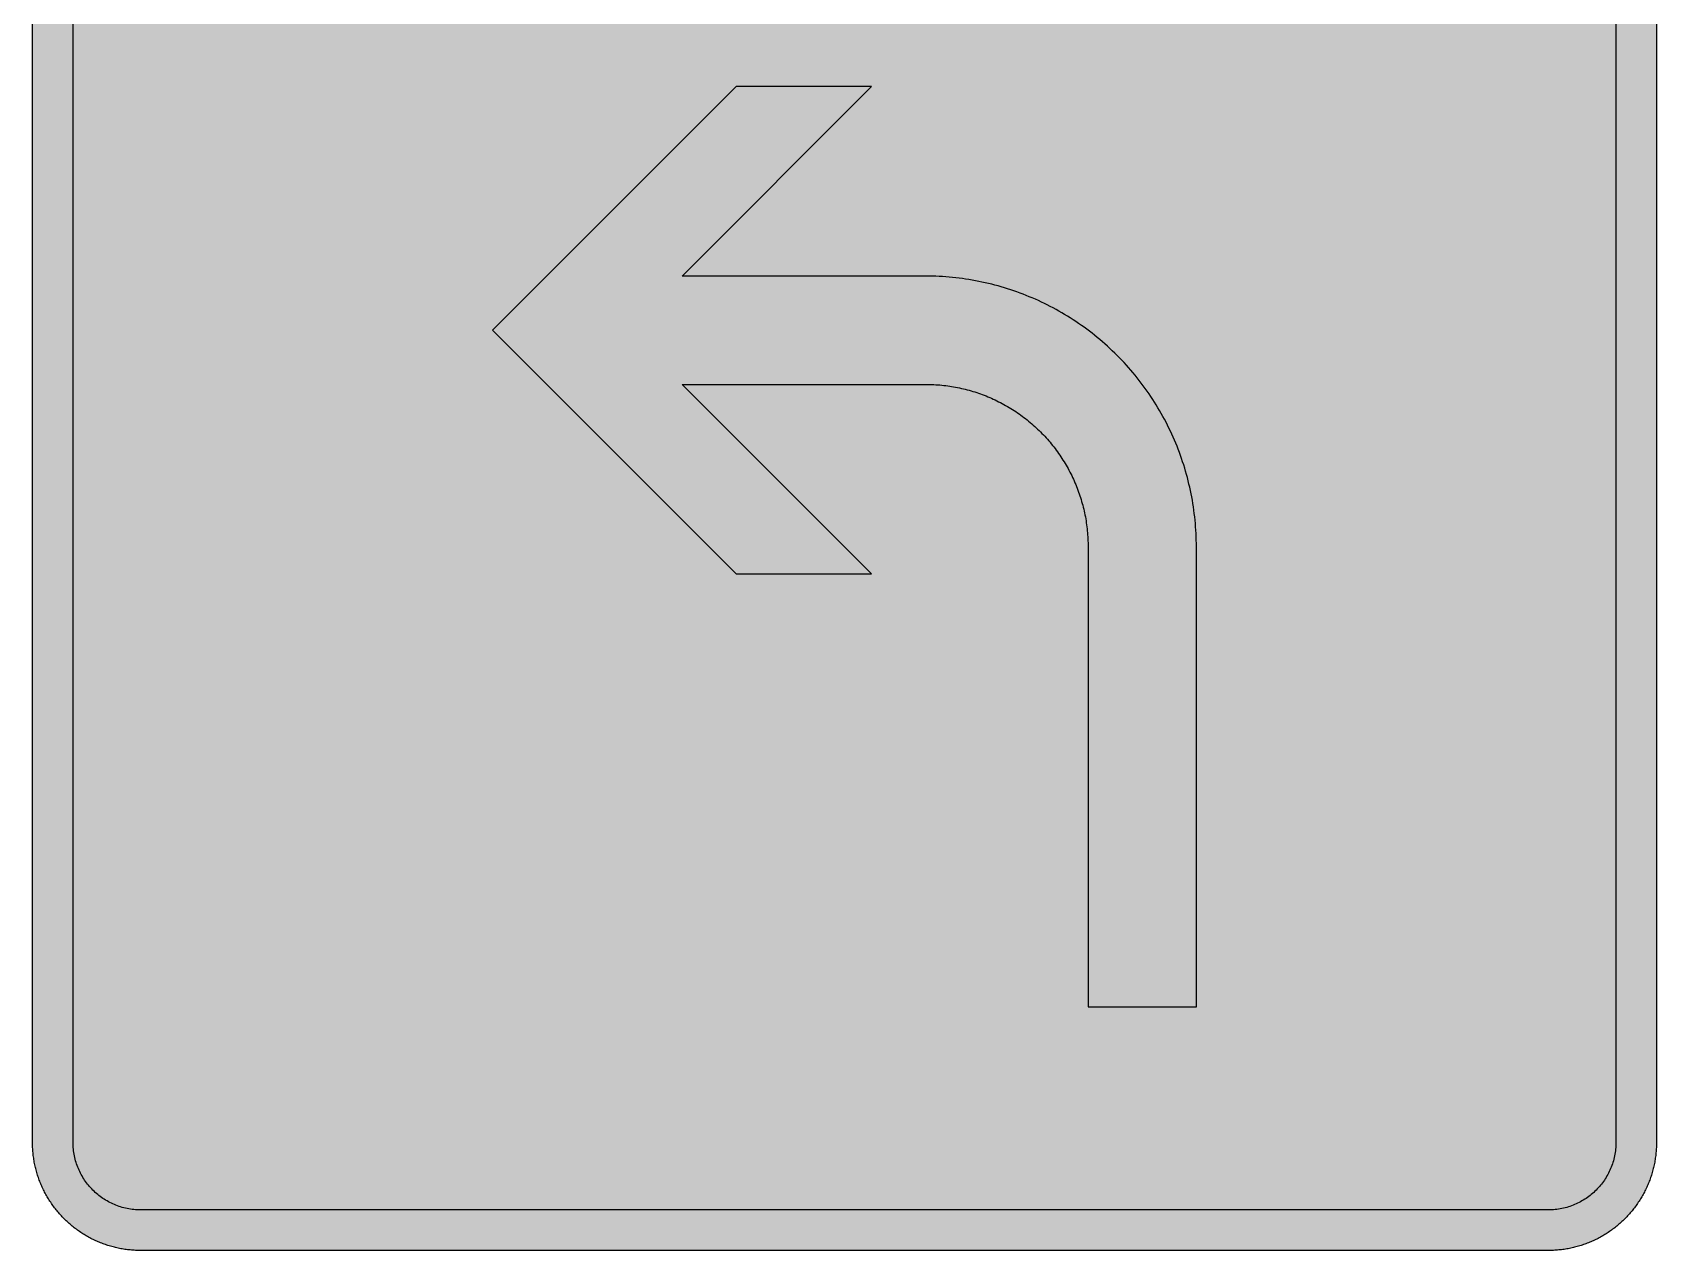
# Model space of a CAD drawing. Header units: millimetres. Extents: x 0 to 212, y 0 to 318.
# Drawn here: x 0.1 to 211.7, y 0.1 to 158.8 of the extents above; entities that cross this region are included whole.
import ezdxf

# ---------------------------------------------------------------- set-up
doc = ezdxf.new("R2010")
doc.units = ezdxf.units.MM

msp = doc.modelspace()

# ---------------------------------------------------------------- hatches: boundary and pattern name
for color, points in [(254, [(14.1633, 0.0536), (13.9878, 0.0533), (13.8125, 0.0559), (13.6373, 0.061), (13.462, 0.0686), (13.2893, 0.0787), (13.114, 0.0914), (12.9413, 0.1041), (12.7686, 0.1219), (12.5959, 0.1397), (12.4231, 0.16), (12.2504, 0.1829), (12.0777, 0.2057), (11.9075, 0.2337), (11.7373, 0.2616), (11.5672, 0.2921), (11.397, 0.3251), (11.2268, 0.3607), (11.0592, 0.3988), (10.8915, 0.4369), (10.7239, 0.4775), (10.5562, 0.5207), (10.3886, 0.5664), (10.2235, 0.6121), (10.0584, 0.6629), (9.8933, 0.7137), (9.7307, 0.7671), (9.5682, 0.8204), (9.4056, 0.8788), (9.2431, 0.9373), (9.083, 0.9982), (8.923, 1.0617), (8.763, 1.1252), (8.6055, 1.1938), (8.4455, 1.2624), (8.2906, 1.331), (8.1331, 1.4046), (7.9781, 1.4783), (7.8232, 1.5545), (7.6708, 1.6332), (7.5184, 1.7145), (7.366, 1.7958), (7.2161, 1.8796), (7.0663, 1.966), (6.919, 2.0523), (6.7716, 2.1438), (6.6243, 2.2352), (6.4795, 2.3266), (6.3348, 2.4232), (6.19, 2.5197), (6.0477, 2.6187), (5.908, 2.7178), (5.7683, 2.8194), (5.6286, 2.9235), (5.4915, 3.0302), (5.3543, 3.1369), (5.2197, 3.2461), (5.0851, 3.3579), (4.953, 3.4722), (4.8209, 3.5865), (4.6914, 3.7033), (4.5644, 3.8202), (4.4348, 3.9395), (4.3104, 4.0615), (4.1859, 4.1859), (4.0615, 4.3104), (3.9395, 4.4348), (3.8202, 4.5618), (3.7033, 4.6914), (3.5865, 4.8209), (3.4722, 4.953), (3.3579, 5.0851), (3.2487, 5.2197), (3.1369, 5.3543), (3.0302, 5.4915), (2.9235, 5.6286), (2.8194, 5.7683), (2.7178, 5.908), (2.6187, 6.0477), (2.5197, 6.19), (2.4232, 6.3348), (2.3266, 6.477), (2.2352, 6.6243), (2.1438, 6.7691), (2.0523, 6.9164), (1.966, 7.0663), (1.8796, 7.2161), (1.7958, 7.366), (1.7145, 7.5184), (1.6332, 7.6708), (1.5545, 7.8232), (1.4783, 7.9781), (1.4046, 8.1331), (1.331, 8.2906), (1.2598, 8.4455), (1.1913, 8.603), (1.1252, 8.763), (1.0592, 8.923), (0.9982, 9.083), (0.9373, 9.2431), (0.8763, 9.4056), (0.8204, 9.5682), (0.7645, 9.7307), (0.7112, 9.8933), (0.6604, 10.0584), (0.6121, 10.2235), (0.5639, 10.3911), (0.5207, 10.5562), (0.4775, 10.7239), (0.4343, 10.8915), (0.3962, 11.0592), (0.3607, 11.2268), (0.3251, 11.397), (0.2921, 11.5672), (0.2616, 11.7373), (0.2311, 11.9075), (0.2057, 12.0802), (0.1803, 12.2504), (0.1575, 12.4231), (0.1372, 12.5959), (0.1194, 12.7686), (0.1041, 12.9413), (0.0889, 13.1166), (0.0787, 13.2893), (0.0686, 13.4645), (0.061, 13.6373), (0.0559, 13.8125), (0.0508, 13.9878), (0.0508, 14.163), (0.0522, 303.4425), (0.0508, 303.6164), (0.0559, 303.7916), (0.061, 303.9669), (0.0686, 304.1396), (0.0787, 304.3149), (0.0889, 304.4876), (0.1041, 304.6628), (0.1194, 304.8356), (0.1372, 305.0083), (0.1575, 305.181), (0.1803, 305.3537), (0.2057, 305.5239), (0.2311, 305.6966), (0.2616, 305.8668), (0.2921, 306.037), (0.3251, 306.2072), (0.3607, 306.3748), (0.3962, 306.545), (0.4343, 306.7126), (0.4775, 306.8803), (0.5207, 307.0479), (0.5639, 307.213), (0.6121, 307.3781), (0.6604, 307.5432), (0.7112, 307.7083), (0.7645, 307.8734), (0.8204, 308.036), (0.8763, 308.1985), (0.9373, 308.3611), (0.9982, 308.5211), (1.0592, 308.6811), (1.1252, 308.8411), (1.1913, 308.9986), (1.2598, 309.1561), (1.331, 309.3136), (1.4046, 309.4685), (1.4783, 309.626), (1.5545, 309.7784), (1.6332, 309.9333), (1.7145, 310.0857), (1.7958, 310.2356), (1.8796, 310.388), (1.966, 310.5379), (2.0523, 310.6852), (2.1438, 310.8325), (2.2352, 310.9798), (2.3266, 311.1246), (2.4232, 311.2694), (2.5197, 311.4116), (2.6187, 311.5539), (2.7178, 311.6961), (2.8194, 311.8358), (2.9235, 311.9755), (3.0302, 312.1127), (3.1369, 312.2473), (3.2487, 312.3844), (3.3579, 312.5165), (3.4722, 312.6486), (3.5865, 312.7807), (3.7033, 312.9102), (3.8202, 313.0398), (3.9395, 313.1668), (4.0615, 313.2938), (4.1859, 313.4182), (4.3104, 313.5401), (4.4348, 313.6621), (4.5644, 313.784), (4.6914, 313.9008), (4.8209, 314.0177), (4.953, 314.132), (5.0851, 314.2437), (5.2197, 314.3555), (5.3543, 314.4647), (5.4915, 314.5739), (5.6286, 314.6781), (5.7683, 314.7822), (5.908, 314.8838), (6.0477, 314.9854), (6.19, 315.0845), (6.3348, 315.181), (6.4795, 315.275), (6.6243, 315.3689), (6.7716, 315.4604), (6.919, 315.5493), (7.0663, 315.6382), (7.2161, 315.7245), (7.366, 315.8084), (7.5184, 315.8896), (7.6708, 315.9709), (7.8232, 316.0471), (7.9781, 316.1233), (8.1331, 316.1995), (8.2906, 316.2706), (8.4455, 316.3418), (8.6055, 316.4103), (8.763, 316.4789), (8.923, 316.5424), (9.083, 316.6059), (9.2431, 316.6669), (9.4056, 316.7253), (9.5682, 316.7837), (9.7307, 316.8371), (9.8933, 316.8904), (10.0584, 316.9412), (10.2235, 316.992), (10.3886, 317.0377), (10.5562, 317.0834), (10.7239, 317.1266), (10.8915, 317.1673), (11.0592, 317.2079), (11.2268, 317.2435), (11.397, 317.279), (11.5672, 317.312), (11.7373, 317.3425), (11.9075, 317.3705), (12.0777, 317.3984), (12.2504, 317.4213), (12.4231, 317.4441), (12.5959, 317.4644), (12.7686, 317.4822), (12.9413, 317.5), (13.114, 317.5127), (13.2893, 317.5254), (13.462, 317.5356), (13.6373, 317.5432), (13.8125, 317.5483), (13.9878, 317.5508), (14.163, 317.5533), (197.6078, 317.5536), (197.7822, 317.5508), (197.9574, 317.5483), (198.1327, 317.5432), (198.3054, 317.5356), (198.4807, 317.5254), (198.6534, 317.5127), (198.8287, 317.5), (199.0014, 317.4822), (199.1741, 317.4644), (199.3468, 317.4441), (199.5195, 317.4213), (199.6897, 317.3984), (199.8624, 317.3705), (200.0326, 317.3425), (200.2028, 317.312), (200.373, 317.279), (200.5432, 317.2435), (200.7108, 317.2079), (200.8784, 317.1673), (201.0461, 317.1266), (201.2137, 317.0834), (201.3788, 317.0377), (201.5465, 316.992), (201.7116, 316.9412), (201.8767, 316.8904), (202.0392, 316.8371), (202.2018, 316.7837), (202.3643, 316.7253), (202.5269, 316.6669), (202.6869, 316.6059), (202.8469, 316.5424), (203.007, 316.4789), (203.167, 316.4103), (203.3245, 316.3418), (203.4794, 316.2706), (203.6369, 316.1995), (203.7918, 316.1233), (203.9468, 316.0471), (204.0992, 315.9709), (204.2516, 315.8896), (204.404, 315.8084), (204.5538, 315.7245), (204.7037, 315.6382), (204.8535, 315.5493), (205.0009, 315.4604), (205.1456, 315.3689), (205.293, 315.275), (205.4352, 315.181), (205.58, 315.0845), (205.7222, 314.9854), (205.8619, 314.8838), (206.0016, 314.7822), (206.1413, 314.6781), (206.2785, 314.5739), (206.4156, 314.4647), (206.5503, 314.3555), (206.6849, 314.2437), (206.817, 314.132), (206.949, 314.0177), (207.0786, 313.9008), (207.2081, 313.784), (207.3351, 313.6621), (207.4596, 313.5401), (207.584, 313.4182), (207.7085, 313.2938), (207.8304, 313.1668), (207.9498, 313.0398), (208.0666, 312.9102), (208.1835, 312.7807), (208.2978, 312.6486), (208.4121, 312.5165), (208.5238, 312.3844), (208.6331, 312.2473), (208.7397, 312.1127), (208.8464, 311.9755), (208.9506, 311.8358), (209.0522, 311.6961), (209.1512, 311.5539), (209.2503, 311.4116), (209.3468, 311.2694), (209.4433, 311.1246), (209.5348, 310.9798), (209.6262, 310.8325), (209.7176, 310.6852), (209.804, 310.5379), (209.8904, 310.388), (209.9742, 310.2356), (210.0555, 310.0857), (210.1367, 309.9333), (210.2155, 309.7784), (210.2917, 309.626), (210.3653, 309.4685), (210.439, 309.3136), (210.5076, 309.1561), (210.5762, 308.9986), (210.6447, 308.8411), (210.7082, 308.6811), (210.7717, 308.5211), (210.8327, 308.3611), (210.8911, 308.1985), (210.9495, 308.036), (211.0029, 307.8734), (211.0562, 307.7083), (211.107, 307.5432), (211.1578, 307.3781), (211.2035, 307.213), (211.2493, 307.0479), (211.2924, 306.8803), (211.3331, 306.7126), (211.3712, 306.545), (211.4093, 306.3748), (211.4448, 306.2072), (211.4779, 306.037), (211.5083, 305.8668), (211.5363, 305.6966), (211.5642, 305.5239), (211.5871, 305.3537), (211.6099, 305.181), (211.6303, 305.0083), (211.648, 304.8356), (211.6658, 304.6628), (211.6785, 304.4876), (211.6912, 304.3149), (211.7014, 304.1396), (211.709, 303.9669), (211.7141, 303.7916), (211.7166, 303.6164), (211.7166, 303.4411), (211.7189, 14.1647), (211.7166, 13.9878), (211.7141, 13.8125), (211.709, 13.6373), (211.7014, 13.4645), (211.6912, 13.2893), (211.6785, 13.1166), (211.6658, 12.9413), (211.648, 12.7686), (211.6303, 12.5959), (211.6099, 12.4231), (211.5871, 12.2504), (211.5642, 12.0802), (211.5363, 11.9075), (211.5083, 11.7373), (211.4779, 11.5672), (211.4448, 11.397), (211.4093, 11.2268), (211.3712, 11.0592), (211.3331, 10.8915), (211.2924, 10.7239), (211.2493, 10.5562), (211.2035, 10.3911), (211.1578, 10.2235), (211.107, 10.0584), (211.0562, 9.8933), (211.0029, 9.7307), (210.9495, 9.5682), (210.8911, 9.4056), (210.8327, 9.2431), (210.7717, 9.083), (210.7082, 8.923), (210.6447, 8.763), (210.5762, 8.603), (210.5076, 8.4455), (210.439, 8.2906), (210.3653, 8.1331), (210.2917, 7.9781), (210.2155, 7.8232), (210.1367, 7.6708), (210.0555, 7.5184), (209.9742, 7.366), (209.8904, 7.2161), (209.804, 7.0663), (209.7176, 6.9164), (209.6262, 6.7691), (209.5348, 6.6243), (209.4433, 6.477), (209.3468, 6.3348), (209.2503, 6.19), (209.1512, 6.0477), (209.0522, 5.908), (208.9506, 5.7683), (208.8464, 5.6286), (208.7397, 5.4915), (208.6331, 5.3543), (208.5238, 5.2197), (208.4121, 5.0851), (208.2978, 4.953), (208.1835, 4.8209), (208.0666, 4.6914), (207.9498, 4.5618), (207.8304, 4.4348), (207.7085, 4.3104), (207.584, 4.1859), (207.4596, 4.0615), (207.3351, 3.9395), (207.2081, 3.8202), (207.0786, 3.7033), (206.949, 3.5865), (206.817, 3.4722), (206.6849, 3.3579), (206.5503, 3.2461), (206.4156, 3.1369), (206.2785, 3.0302), (206.1413, 2.9235), (206.0016, 2.8194), (205.8619, 2.7178), (205.7222, 2.6187), (205.58, 2.5197), (205.4352, 2.4232), (205.293, 2.3266), (205.1456, 2.2352), (205.0009, 2.1438), (204.8535, 2.0523), (204.7037, 1.966), (204.5538, 1.8796), (204.404, 1.7958), (204.2516, 1.7145), (204.0992, 1.6332), (203.9468, 1.5545), (203.7918, 1.4783), (203.6369, 1.4046), (203.4794, 1.331), (203.3245, 1.2624), (203.167, 1.1938), (203.007, 1.1252), (202.8469, 1.0617), (202.6869, 0.9982), (202.5269, 0.9373), (202.3643, 0.8788), (202.2018, 0.8204), (202.0392, 0.7671), (201.8767, 0.7137), (201.7116, 0.6629), (201.5465, 0.6121), (201.3788, 0.5664), (201.2137, 0.5207), (201.0461, 0.4775), (200.8784, 0.4369), (200.7108, 0.3988), (200.5432, 0.3607), (200.373, 0.3251), (200.2028, 0.2921), (200.0326, 0.2616), (199.8624, 0.2337), (199.6897, 0.2057), (199.5195, 0.1829), (199.3468, 0.16), (199.1741, 0.1397), (199.0014, 0.1219), (198.8287, 0.1041), (198.6534, 0.0914), (198.4807, 0.0787), (198.3054, 0.0686), (198.1327, 0.061), (197.9574, 0.0559), (197.7822, 0.0533), (197.6069, 0.0533)]), (104, [(14.1633, 5.3453), (13.9344, 5.3467), (13.7084, 5.3543), (13.4849, 5.3696), (13.2613, 5.3899), (13.0378, 5.4153), (12.8194, 5.4458), (12.6009, 5.4813), (12.385, 5.522), (12.1717, 5.5702), (11.9583, 5.621), (11.7475, 5.6794), (11.5392, 5.7404), (11.3335, 5.8064), (11.1303, 5.8801), (10.9296, 5.9563), (10.729, 6.0376), (10.5334, 6.1239), (10.3378, 6.2128), (10.1473, 6.3094), (9.9593, 6.4084), (9.7714, 6.5126), (9.5885, 6.6218), (9.4082, 6.7335), (9.2304, 6.8504), (9.0576, 6.9698), (8.8849, 7.0968), (8.7173, 7.2238), (8.5522, 7.3584), (8.3896, 7.4955), (8.2321, 7.6352), (8.0772, 7.78), (7.9273, 7.9273), (7.7775, 8.0772), (7.6352, 8.2321), (7.493, 8.3922), (7.3558, 8.5522), (7.2238, 8.7173), (7.0942, 8.8875), (6.9698, 9.0576), (6.8504, 9.2329), (6.7335, 9.4107), (6.6192, 9.591), (6.5126, 9.7739), (6.4084, 9.9593), (6.3068, 10.1473), (6.2128, 10.3403), (6.1214, 10.5334), (6.035, 10.7315), (5.9538, 10.9296), (5.8776, 11.1303), (5.8064, 11.3335), (5.7404, 11.5418), (5.6769, 11.75), (5.621, 11.9583), (5.5677, 12.1717), (5.522, 12.385), (5.4813, 12.6009), (5.4432, 12.8194), (5.4127, 13.0404), (5.3873, 13.2613), (5.3696, 13.4849), (5.3543, 13.7084), (5.3467, 13.937), (5.3416, 14.163), (5.3439, 303.4425), (5.3467, 303.6697), (5.3543, 303.8958), (5.3696, 304.1193), (5.3873, 304.3428), (5.4127, 304.5638), (5.4432, 304.7848), (5.4813, 305.0032), (5.522, 305.2191), (5.5677, 305.4325), (5.621, 305.6458), (5.6769, 305.8541), (5.7404, 306.0624), (5.8064, 306.2707), (5.8776, 306.4739), (5.9538, 306.6745), (6.035, 306.8726), (6.1214, 307.0708), (6.2128, 307.2638), (6.3068, 307.4568), (6.4084, 307.6448), (6.5126, 307.8302), (6.6192, 308.0131), (6.7335, 308.1934), (6.8504, 308.3712), (6.9698, 308.5465), (7.0942, 308.7167), (7.2238, 308.8869), (7.3558, 309.052), (7.493, 309.212), (7.6352, 309.372), (7.7775, 309.5269), (7.9273, 309.6768), (8.0772, 309.8241), (8.2321, 309.9689), (8.3896, 310.1086), (8.5522, 310.2458), (8.7173, 310.3804), (8.8849, 310.5074), (9.0576, 310.6344), (9.2304, 310.7538), (9.4082, 310.8706), (9.5885, 310.9824), (9.7714, 311.0916), (9.9593, 311.1957), (10.1473, 311.2948), (10.3378, 311.3913), (10.5334, 311.4802), (10.729, 311.5666), (10.9296, 311.6478), (11.1303, 311.7266), (11.3335, 311.7977), (11.5392, 311.8637), (11.7475, 311.9272), (11.9583, 311.9831), (12.1717, 312.0339), (12.385, 312.0822), (12.6009, 312.1228), (12.8194, 312.1584), (13.0378, 312.1889), (13.2613, 312.2143), (13.4849, 312.2346), (13.7084, 312.2498), (13.9344, 312.2574), (14.163, 312.26), (197.6078, 312.262), (197.833, 312.2574), (198.0616, 312.2498), (198.2851, 312.2346), (198.5086, 312.2143), (198.7296, 312.1889), (198.9506, 312.1584), (199.169, 312.1228), (199.3849, 312.0822), (199.5983, 312.0339), (199.8116, 311.9831), (200.0199, 311.9272), (200.2282, 311.8637), (200.4365, 311.7977), (200.6397, 311.7266), (200.8403, 311.6478), (201.0385, 311.5666), (201.2366, 311.4802), (201.4296, 311.3913), (201.6227, 311.2948), (201.8106, 311.1957), (201.996, 311.0916), (202.1789, 310.9824), (202.3593, 310.8706), (202.5371, 310.7538), (202.7123, 310.6344), (202.8825, 310.5074), (203.0527, 310.3804), (203.2178, 310.2458), (203.3778, 310.1086), (203.5378, 309.9689), (203.6928, 309.8241), (203.8426, 309.6768), (203.9899, 309.5269), (204.1347, 309.372), (204.2744, 309.212), (204.4116, 309.052), (204.5462, 308.8869), (204.6732, 308.7167), (204.8002, 308.5465), (204.9196, 308.3712), (205.0364, 308.1934), (205.1482, 308.0131), (205.2574, 307.8302), (205.3615, 307.6448), (205.4606, 307.4568), (205.5571, 307.2638), (205.646, 307.0708), (205.7324, 306.8726), (205.8137, 306.6745), (205.8899, 306.4739), (205.9635, 306.2707), (206.0296, 306.0624), (206.0905, 305.8541), (206.1489, 305.6458), (206.1997, 305.4325), (206.248, 305.2191), (206.2886, 305.0032), (206.3242, 304.7848), (206.3547, 304.5638), (206.3801, 304.3428), (206.4004, 304.1193), (206.4156, 303.8958), (206.4233, 303.6697), (206.4258, 303.4411), (206.4272, 14.1647), (206.4233, 13.937), (206.4156, 13.7084), (206.4004, 13.4849), (206.3801, 13.2613), (206.3547, 13.0404), (206.3242, 12.8194), (206.2886, 12.6009), (206.248, 12.385), (206.1997, 12.1717), (206.1489, 11.9583), (206.0905, 11.75), (206.0296, 11.5418), (205.9635, 11.3335), (205.8899, 11.1303), (205.8137, 10.9296), (205.7324, 10.7315), (205.646, 10.5334), (205.5571, 10.3403), (205.4606, 10.1473), (205.3615, 9.9593), (205.2574, 9.7739), (205.1482, 9.591), (205.0364, 9.4107), (204.9196, 9.2329), (204.8002, 9.0576), (204.6732, 8.8875), (204.5462, 8.7173), (204.4116, 8.5522), (204.2744, 8.3922), (204.1347, 8.2321), (203.9899, 8.0772), (203.8426, 7.9273), (203.6928, 7.78), (203.5378, 7.6352), (203.3778, 7.4955), (203.2178, 7.3584), (203.0527, 7.2238), (202.8825, 7.0968), (202.7123, 6.9698), (202.5371, 6.8504), (202.3593, 6.7335), (202.1789, 6.6218), (201.996, 6.5126), (201.8106, 6.4084), (201.6227, 6.3094), (201.4296, 6.2128), (201.2366, 6.1239), (201.0385, 6.0376), (200.8403, 5.9563), (200.6397, 5.8801), (200.4365, 5.8064), (200.2282, 5.7404), (200.0199, 5.6794), (199.8116, 5.621), (199.5983, 5.5702), (199.3849, 5.522), (199.169, 5.4813), (198.9506, 5.4458), (198.7296, 5.4153), (198.5086, 5.3899), (198.2851, 5.3696), (198.0616, 5.3543), (197.833, 5.3467), (197.6069, 5.3442)]), (254, [(151.7467, 31.8036), (151.7467, 91.7758), (151.7421, 92.2122), (151.7345, 92.6516), (151.7218, 93.0885), (151.7015, 93.5228), (151.6786, 93.9597), (151.6482, 94.394), (151.6126, 94.8284), (151.572, 95.2602), (151.5262, 95.692), (151.4754, 96.1238), (151.4196, 96.5556), (151.3586, 96.9848), (151.2926, 97.4115), (151.2214, 97.8383), (151.1427, 98.265), (151.0614, 98.6892), (150.9751, 99.1108), (150.8811, 99.5324), (150.7846, 99.9541), (150.6804, 100.3732), (150.5737, 100.7897), (150.462, 101.2063), (150.3426, 101.6203), (150.2207, 102.0343), (150.0937, 102.4458), (149.9591, 102.8548), (149.8219, 103.2637), (149.6797, 103.6701), (149.5323, 104.074), (149.3799, 104.4753), (149.2225, 104.8766), (149.0599, 105.2754), (148.8923, 105.6716), (148.7221, 106.0653), (148.5443, 106.4565), (148.3639, 106.8476), (148.176, 107.2363), (147.9855, 107.6223), (147.7899, 108.0059), (147.5892, 108.3869), (147.3835, 108.7653), (147.1752, 109.1413), (146.9593, 109.5146), (146.7409, 109.8855), (146.5174, 110.2563), (146.2888, 110.6221), (146.0551, 110.9853), (145.8189, 111.346), (145.5776, 111.7041), (145.3286, 112.0597), (145.0797, 112.4128), (144.8232, 112.7633), (144.5641, 113.1087), (144.2974, 113.4542), (144.0307, 113.7945), (143.7564, 114.1324), (143.4795, 114.4676), (143.1976, 114.7978), (142.9106, 115.1255), (142.6185, 115.4532), (142.3238, 115.7732), (142.0241, 116.0932), (141.7218, 116.4082), (141.412, 116.7206), (141.1021, 117.028), (140.7846, 117.3302), (140.4671, 117.6299), (140.1445, 117.9246), (139.8194, 118.2167), (139.4917, 118.5037), (139.159, 118.7856), (138.8262, 119.0625), (138.4884, 119.3368), (138.1455, 119.6061), (137.8026, 119.8702), (137.4546, 120.1293), (137.1067, 120.3858), (136.7536, 120.6348), (136.398, 120.8837), (136.0399, 121.125), (135.6792, 121.3612), (135.316, 121.5949), (134.9502, 121.8235), (134.5794, 122.047), (134.2085, 122.2654), (133.8351, 122.4813), (133.4592, 122.6896), (133.0808, 122.8954), (132.6998, 123.096), (132.3162, 123.2916), (131.9301, 123.4821), (131.5415, 123.6701), (131.1504, 123.8504), (130.7592, 124.0282), (130.3655, 124.1984), (129.9693, 124.366), (129.5705, 124.5286), (129.1692, 124.6861), (128.7678, 124.8385), (128.3614, 124.9858), (127.9576, 125.128), (127.5486, 125.2677), (127.1397, 125.3998), (126.7282, 125.5268), (126.3142, 125.6487), (125.9002, 125.7681), (125.4836, 125.8799), (125.0671, 125.9891), (124.648, 126.0907), (124.2263, 126.1872), (123.8047, 126.2812), (123.383, 126.3675), (122.9589, 126.4514), (122.5321, 126.5276), (122.1054, 126.5987), (121.6762, 126.6647), (121.2494, 126.7282), (120.8176, 126.7841), (120.3858, 126.8349), (119.954, 126.8806), (119.5222, 126.9187), (119.0879, 126.9543), (118.6536, 126.9848), (118.2167, 127.0102), (117.7798, 127.0279), (117.3429, 127.0406), (116.906, 127.0508), (116.4666, 127.0533), (84.7189, 127.0536), (109.4133, 151.7481), (91.7744, 151.7481), (60.0244, 119.9981), (91.7744, 88.2481), (109.4133, 88.2481), (84.7189, 112.9425), (116.4689, 112.9425), (116.7308, 112.9386), (116.9924, 112.9335), (117.2566, 112.9259), (117.5182, 112.9157), (117.7798, 112.9005), (118.0389, 112.8827), (118.3005, 112.8624), (118.5596, 112.837), (118.8187, 112.809), (119.0777, 112.7785), (119.3368, 112.7455), (119.5934, 112.71), (119.8499, 112.6693), (120.1064, 112.6261), (120.363, 112.5804), (120.617, 112.5296), (120.871, 112.4788), (121.125, 112.4229), (121.3764, 112.3645), (121.6279, 112.3036), (121.8768, 112.2375), (122.1283, 112.1715), (122.3772, 112.1004), (122.6236, 112.0267), (122.87, 111.9505), (123.1163, 111.8692), (123.3602, 111.7879), (123.604, 111.7016), (123.8479, 111.6127), (124.0892, 111.5212), (124.3305, 111.4273), (124.5692, 111.3307), (124.8054, 111.2291), (125.0442, 111.125), (125.2779, 111.0209), (125.5116, 110.9116), (125.7452, 110.7999), (125.9764, 110.6856), (126.2075, 110.5662), (126.4361, 110.4468), (126.6622, 110.3249), (126.8882, 110.1979), (127.1143, 110.0684), (127.3353, 109.9388), (127.5563, 109.8042), (127.7772, 109.667), (127.9957, 109.5273), (128.2116, 109.3851), (128.4275, 109.2378), (128.6408, 109.0905), (128.8517, 108.9406), (129.0625, 108.7882), (129.2708, 108.6307), (129.4765, 108.4732), (129.6797, 108.3107), (129.8829, 108.1481), (130.0836, 107.9805), (130.2842, 107.8103), (130.4798, 107.6401), (130.6754, 107.4649), (130.8684, 107.2871), (131.0589, 107.1093), (131.2494, 106.9264), (131.4348, 106.741), (131.6203, 106.553), (131.8031, 106.365), (131.9835, 106.1745), (132.1587, 105.9815), (132.334, 105.7859), (132.5067, 105.5878), (132.6744, 105.3897), (132.842, 105.189), (133.0046, 104.9858), (133.1671, 104.7801), (133.3246, 104.5743), (133.4821, 104.3661), (133.6345, 104.1578), (133.7869, 103.9444), (133.9342, 103.7311), (134.079, 103.5177), (134.2212, 103.2993), (134.3609, 103.0834), (134.4981, 102.8624), (134.6327, 102.6414), (134.7648, 102.4179), (134.8918, 102.1944), (135.0188, 101.9683), (135.1407, 101.7397), (135.2626, 101.5111), (135.3795, 101.2825), (135.4938, 101.0514), (135.6055, 100.8177), (135.7147, 100.584), (135.8189, 100.3478), (135.923, 100.1116), (136.0246, 99.8728), (136.1211, 99.634), (136.2151, 99.3953), (136.3066, 99.154), (136.3955, 98.9101), (136.4818, 98.6663), (136.5631, 98.4225), (136.6418, 98.1761), (136.7206, 97.9297), (136.7942, 97.6833), (136.8628, 97.4344), (136.9314, 97.1829), (136.9949, 96.934), (137.0584, 96.6826), (137.1168, 96.4286), (137.1727, 96.1771), (137.2235, 95.9231), (137.2743, 95.6691), (137.32, 95.4126), (137.3632, 95.156), (137.4013, 94.8995), (137.4394, 94.6429), (137.4724, 94.3839), (137.5029, 94.1248), (137.5308, 93.8657), (137.5537, 93.6066), (137.5766, 93.345), (137.5943, 93.0859), (137.607, 92.8243), (137.6197, 92.5627), (137.6274, 92.3011), (137.6324, 92.0369), (137.635, 91.7753), (137.6355, 31.8036)])]:
    msp.add_hatch(color=color).paths.add_polyline_path(points)

# ---------------------------------------------------------------- linework, layer by layer
at = {"color": 254}
for points in [[(14.1633, 0.0536), (13.9878, 0.0533), (13.8125, 0.0559), (13.6373, 0.061), (13.462, 0.0686), (13.2893, 0.0787), (13.114, 0.0914), (12.9413, 0.1041), (12.7686, 0.1219), (12.5959, 0.1397), (12.4231, 0.16), (12.2504, 0.1829), (12.0777, 0.2057), (11.9075, 0.2337), (11.7373, 0.2616), (11.5672, 0.2921), (11.397, 0.3251), (11.2268, 0.3607), (11.0592, 0.3988), (10.8915, 0.4369), (10.7239, 0.4775), (10.5562, 0.5207), (10.3886, 0.5664), (10.2235, 0.6121), (10.0584, 0.6629), (9.8933, 0.7137), (9.7307, 0.7671), (9.5682, 0.8204), (9.4056, 0.8788), (9.2431, 0.9373), (9.083, 0.9982), (8.923, 1.0617), (8.763, 1.1252), (8.6055, 1.1938), (8.4455, 1.2624), (8.2906, 1.331), (8.1331, 1.4046), (7.9781, 1.4783), (7.8232, 1.5545), (7.6708, 1.6332), (7.5184, 1.7145), (7.366, 1.7958), (7.2161, 1.8796), (7.0663, 1.966), (6.919, 2.0523), (6.7716, 2.1438), (6.6243, 2.2352), (6.4795, 2.3266), (6.3348, 2.4232), (6.19, 2.5197), (6.0477, 2.6187), (5.908, 2.7178), (5.7683, 2.8194), (5.6286, 2.9235), (5.4915, 3.0302), (5.3543, 3.1369), (5.2197, 3.2461), (5.0851, 3.3579), (4.953, 3.4722), (4.8209, 3.5865), (4.6914, 3.7033), (4.5644, 3.8202), (4.4348, 3.9395), (4.3104, 4.0615), (4.1859, 4.1859), (4.0615, 4.3104), (3.9395, 4.4348), (3.8202, 4.5618), (3.7033, 4.6914), (3.5865, 4.8209), (3.4722, 4.953), (3.3579, 5.0851), (3.2487, 5.2197), (3.1369, 5.3543), (3.0302, 5.4915), (2.9235, 5.6286), (2.8194, 5.7683), (2.7178, 5.908), (2.6187, 6.0477), (2.5197, 6.19), (2.4232, 6.3348), (2.3266, 6.477), (2.2352, 6.6243), (2.1438, 6.7691), (2.0523, 6.9164), (1.966, 7.0663), (1.8796, 7.2161), (1.7958, 7.366), (1.7145, 7.5184), (1.6332, 7.6708), (1.5545, 7.8232), (1.4783, 7.9781), (1.4046, 8.1331), (1.331, 8.2906), (1.2598, 8.4455), (1.1913, 8.603), (1.1252, 8.763), (1.0592, 8.923), (0.9982, 9.083), (0.9373, 9.2431), (0.8763, 9.4056), (0.8204, 9.5682), (0.7645, 9.7307), (0.7112, 9.8933), (0.6604, 10.0584), (0.6121, 10.2235), (0.5639, 10.3911), (0.5207, 10.5562), (0.4775, 10.7239), (0.4343, 10.8915), (0.3962, 11.0592), (0.3607, 11.2268), (0.3251, 11.397), (0.2921, 11.5672), (0.2616, 11.7373), (0.2311, 11.9075), (0.2057, 12.0802), (0.1803, 12.2504), (0.1575, 12.4231), (0.1372, 12.5959), (0.1194, 12.7686), (0.1041, 12.9413), (0.0889, 13.1166), (0.0787, 13.2893), (0.0686, 13.4645), (0.061, 13.6373), (0.0559, 13.8125), (0.0508, 13.9878), (0.0508, 14.163), (0.0522, 303.4425)], [(211.7166, 303.4411), (211.7189, 14.1647), (211.7166, 13.9878), (211.7141, 13.8125), (211.709, 13.6373), (211.7014, 13.4645), (211.6912, 13.2893), (211.6785, 13.1166), (211.6658, 12.9413), (211.648, 12.7686), (211.6303, 12.5959), (211.6099, 12.4231), (211.5871, 12.2504), (211.5642, 12.0802), (211.5363, 11.9075), (211.5083, 11.7373), (211.4779, 11.5672), (211.4448, 11.397), (211.4093, 11.2268), (211.3712, 11.0592), (211.3331, 10.8915), (211.2924, 10.7239), (211.2493, 10.5562), (211.2035, 10.3911), (211.1578, 10.2235), (211.107, 10.0584), (211.0562, 9.8933), (211.0029, 9.7307), (210.9495, 9.5682), (210.8911, 9.4056), (210.8327, 9.2431), (210.7717, 9.083), (210.7082, 8.923), (210.6447, 8.763), (210.5762, 8.603), (210.5076, 8.4455), (210.439, 8.2906), (210.3653, 8.1331), (210.2917, 7.9781), (210.2155, 7.8232), (210.1367, 7.6708), (210.0555, 7.5184), (209.9742, 7.366), (209.8904, 7.2161), (209.804, 7.0663), (209.7176, 6.9164), (209.6262, 6.7691), (209.5348, 6.6243), (209.4433, 6.477), (209.3468, 6.3348), (209.2503, 6.19), (209.1512, 6.0477), (209.0522, 5.908), (208.9506, 5.7683), (208.8464, 5.6286), (208.7397, 5.4915), (208.6331, 5.3543), (208.5238, 5.2197), (208.4121, 5.0851), (208.2978, 4.953), (208.1835, 4.8209), (208.0666, 4.6914), (207.9498, 4.5618), (207.8304, 4.4348), (207.7085, 4.3104), (207.584, 4.1859), (207.4596, 4.0615), (207.3351, 3.9395), (207.2081, 3.8202), (207.0786, 3.7033), (206.949, 3.5865), (206.817, 3.4722), (206.6849, 3.3579), (206.5503, 3.2461), (206.4156, 3.1369), (206.2785, 3.0302), (206.1413, 2.9235), (206.0016, 2.8194), (205.8619, 2.7178), (205.7222, 2.6187), (205.58, 2.5197), (205.4352, 2.4232), (205.293, 2.3266), (205.1456, 2.2352), (205.0009, 2.1438), (204.8535, 2.0523), (204.7037, 1.966), (204.5538, 1.8796), (204.404, 1.7958), (204.2516, 1.7145), (204.0992, 1.6332), (203.9468, 1.5545), (203.7918, 1.4783), (203.6369, 1.4046), (203.4794, 1.331), (203.3245, 1.2624), (203.167, 1.1938), (203.007, 1.1252), (202.8469, 1.0617), (202.6869, 0.9982), (202.5269, 0.9373), (202.3643, 0.8788), (202.2018, 0.8204), (202.0392, 0.7671), (201.8767, 0.7137), (201.7116, 0.6629), (201.5465, 0.6121), (201.3788, 0.5664), (201.2137, 0.5207), (201.0461, 0.4775), (200.8784, 0.4369), (200.7108, 0.3988), (200.5432, 0.3607), (200.373, 0.3251), (200.2028, 0.2921), (200.0326, 0.2616), (199.8624, 0.2337), (199.6897, 0.2057), (199.5195, 0.1829), (199.3468, 0.16), (199.1741, 0.1397), (199.0014, 0.1219), (198.8287, 0.1041), (198.6534, 0.0914), (198.4807, 0.0787), (198.3054, 0.0686), (198.1327, 0.061), (197.9574, 0.0559), (197.7822, 0.0533), (197.6069, 0.0533), (14.1633, 0.0536)], [(151.7467, 31.8036), (151.7467, 91.7758), (151.7421, 92.2122), (151.7345, 92.6516), (151.7218, 93.0885), (151.7015, 93.5228), (151.6786, 93.9597), (151.6482, 94.394), (151.6126, 94.8284), (151.572, 95.2602), (151.5262, 95.692), (151.4754, 96.1238), (151.4196, 96.5556), (151.3586, 96.9848), (151.2926, 97.4115), (151.2214, 97.8383), (151.1427, 98.265), (151.0614, 98.6892), (150.9751, 99.1108), (150.8811, 99.5324), (150.7846, 99.9541), (150.6804, 100.3732), (150.5737, 100.7897), (150.462, 101.2063), (150.3426, 101.6203), (150.2207, 102.0343), (150.0937, 102.4458), (149.9591, 102.8548), (149.8219, 103.2637), (149.6797, 103.6701), (149.5323, 104.074), (149.3799, 104.4753), (149.2225, 104.8766), (149.0599, 105.2754), (148.8923, 105.6716), (148.7221, 106.0653), (148.5443, 106.4565), (148.3639, 106.8476), (148.176, 107.2363), (147.9855, 107.6223), (147.7899, 108.0059), (147.5892, 108.3869), (147.3835, 108.7653), (147.1752, 109.1413), (146.9593, 109.5146), (146.7409, 109.8855), (146.5174, 110.2563), (146.2888, 110.6221), (146.0551, 110.9853), (145.8189, 111.346), (145.5776, 111.7041), (145.3286, 112.0597), (145.0797, 112.4128), (144.8232, 112.7633), (144.5641, 113.1087), (144.2974, 113.4542), (144.0307, 113.7945), (143.7564, 114.1324), (143.4795, 114.4676), (143.1976, 114.7978), (142.9106, 115.1255), (142.6185, 115.4532), (142.3238, 115.7732), (142.0241, 116.0932), (141.7218, 116.4082), (141.412, 116.7206), (141.1021, 117.028), (140.7846, 117.3302), (140.4671, 117.6299), (140.1445, 117.9246), (139.8194, 118.2167), (139.4917, 118.5037), (139.159, 118.7856), (138.8262, 119.0625), (138.4884, 119.3368), (138.1455, 119.6061), (137.8026, 119.8702), (137.4546, 120.1293), (137.1067, 120.3858), (136.7536, 120.6348), (136.398, 120.8837), (136.0399, 121.125), (135.6792, 121.3612), (135.316, 121.5949), (134.9502, 121.8235), (134.5794, 122.047), (134.2085, 122.2654), (133.8351, 122.4813), (133.4592, 122.6896), (133.0808, 122.8954), (132.6998, 123.096), (132.3162, 123.2916), (131.9301, 123.4821), (131.5415, 123.6701), (131.1504, 123.8504), (130.7592, 124.0282), (130.3655, 124.1984), (129.9693, 124.366), (129.5705, 124.5286), (129.1692, 124.6861), (128.7678, 124.8385), (128.3614, 124.9858), (127.9576, 125.128), (127.5486, 125.2677), (127.1397, 125.3998), (126.7282, 125.5268), (126.3142, 125.6487), (125.9002, 125.7681), (125.4836, 125.8799), (125.0671, 125.9891), (124.648, 126.0907), (124.2263, 126.1872), (123.8047, 126.2812), (123.383, 126.3675), (122.9589, 126.4514), (122.5321, 126.5276), (122.1054, 126.5987), (121.6762, 126.6647), (121.2494, 126.7282), (120.8176, 126.7841), (120.3858, 126.8349), (119.954, 126.8806), (119.5222, 126.9187), (119.0879, 126.9543), (118.6536, 126.9848), (118.2167, 127.0102), (117.7798, 127.0279), (117.3429, 127.0406), (116.906, 127.0508), (116.4666, 127.0533), (84.7189, 127.0536), (109.4133, 151.7481), (91.7744, 151.7481), (60.0244, 119.9981), (91.7744, 88.2481), (109.4133, 88.2481), (84.7189, 112.9425), (116.4689, 112.9425), (116.7308, 112.9386), (116.9924, 112.9335), (117.2566, 112.9259), (117.5182, 112.9157), (117.7798, 112.9005), (118.0389, 112.8827), (118.3005, 112.8624), (118.5596, 112.837), (118.8187, 112.809), (119.0777, 112.7785), (119.3368, 112.7455), (119.5934, 112.71), (119.8499, 112.6693), (120.1064, 112.6261), (120.363, 112.5804), (120.617, 112.5296), (120.871, 112.4788), (121.125, 112.4229), (121.3764, 112.3645), (121.6279, 112.3036), (121.8768, 112.2375), (122.1283, 112.1715), (122.3772, 112.1004), (122.6236, 112.0267), (122.87, 111.9505), (123.1163, 111.8692), (123.3602, 111.7879), (123.604, 111.7016), (123.8479, 111.6127), (124.0892, 111.5212), (124.3305, 111.4273), (124.5692, 111.3307), (124.8054, 111.2291), (125.0442, 111.125), (125.2779, 111.0209), (125.5116, 110.9116), (125.7452, 110.7999), (125.9764, 110.6856), (126.2075, 110.5662), (126.4361, 110.4468), (126.6622, 110.3249), (126.8882, 110.1979), (127.1143, 110.0684), (127.3353, 109.9388), (127.5563, 109.8042), (127.7772, 109.667), (127.9957, 109.5273), (128.2116, 109.3851), (128.4275, 109.2378), (128.6408, 109.0905), (128.8517, 108.9406), (129.0625, 108.7882), (129.2708, 108.6307), (129.4765, 108.4732), (129.6797, 108.3107), (129.8829, 108.1481), (130.0836, 107.9805), (130.2842, 107.8103), (130.4798, 107.6401), (130.6754, 107.4649), (130.8684, 107.2871), (131.0589, 107.1093), (131.2494, 106.9264), (131.4348, 106.741), (131.6203, 106.553), (131.8031, 106.365), (131.9835, 106.1745), (132.1587, 105.9815), (132.334, 105.7859), (132.5067, 105.5878), (132.6744, 105.3897), (132.842, 105.189), (133.0046, 104.9858), (133.1671, 104.7801), (133.3246, 104.5743), (133.4821, 104.3661), (133.6345, 104.1578), (133.7869, 103.9444), (133.9342, 103.7311), (134.079, 103.5177), (134.2212, 103.2993), (134.3609, 103.0834), (134.4981, 102.8624), (134.6327, 102.6414), (134.7648, 102.4179), (134.8918, 102.1944), (135.0188, 101.9683), (135.1407, 101.7397), (135.2626, 101.5111), (135.3795, 101.2825), (135.4938, 101.0514), (135.6055, 100.8177), (135.7147, 100.584), (135.8189, 100.3478), (135.923, 100.1116), (136.0246, 99.8728), (136.1211, 99.634), (136.2151, 99.3953), (136.3066, 99.154), (136.3955, 98.9101), (136.4818, 98.6663), (136.5631, 98.4225), (136.6418, 98.1761), (136.7206, 97.9297), (136.7942, 97.6833), (136.8628, 97.4344), (136.9314, 97.1829), (136.9949, 96.934), (137.0584, 96.6826), (137.1168, 96.4286), (137.1727, 96.1771), (137.2235, 95.9231), (137.2743, 95.6691), (137.32, 95.4126), (137.3632, 95.156), (137.4013, 94.8995), (137.4394, 94.6429), (137.4724, 94.3839), (137.5029, 94.1248), (137.5308, 93.8657), (137.5537, 93.6066), (137.5766, 93.345), (137.5943, 93.0859), (137.607, 92.8243), (137.6197, 92.5627), (137.6274, 92.3011), (137.6324, 92.0369), (137.635, 91.7753), (137.6355, 31.8036), (151.7467, 31.8036)]]:
    msp.add_lwpolyline(points, dxfattribs=at)
at = {"color": 104}
for points in [[(14.1633, 5.3453), (13.9344, 5.3467), (13.7084, 5.3543), (13.4849, 5.3696), (13.2613, 5.3899), (13.0378, 5.4153), (12.8194, 5.4458), (12.6009, 5.4813), (12.385, 5.522), (12.1717, 5.5702), (11.9583, 5.621), (11.7475, 5.6794), (11.5392, 5.7404), (11.3335, 5.8064), (11.1303, 5.8801), (10.9296, 5.9563), (10.729, 6.0376), (10.5334, 6.1239), (10.3378, 6.2128), (10.1473, 6.3094), (9.9593, 6.4084), (9.7714, 6.5126), (9.5885, 6.6218), (9.4082, 6.7335), (9.2304, 6.8504), (9.0576, 6.9698), (8.8849, 7.0968), (8.7173, 7.2238), (8.5522, 7.3584), (8.3896, 7.4955), (8.2321, 7.6352), (8.0772, 7.78), (7.9273, 7.9273), (7.7775, 8.0772), (7.6352, 8.2321), (7.493, 8.3922), (7.3558, 8.5522), (7.2238, 8.7173), (7.0942, 8.8875), (6.9698, 9.0576), (6.8504, 9.2329), (6.7335, 9.4107), (6.6192, 9.591), (6.5126, 9.7739), (6.4084, 9.9593), (6.3068, 10.1473), (6.2128, 10.3403), (6.1214, 10.5334), (6.035, 10.7315), (5.9538, 10.9296), (5.8776, 11.1303), (5.8064, 11.3335), (5.7404, 11.5418), (5.6769, 11.75), (5.621, 11.9583), (5.5677, 12.1717), (5.522, 12.385), (5.4813, 12.6009), (5.4432, 12.8194), (5.4127, 13.0404), (5.3873, 13.2613), (5.3696, 13.4849), (5.3543, 13.7084), (5.3467, 13.937), (5.3416, 14.163), (5.3439, 303.4425)], [(206.4258, 303.4411), (206.4272, 14.1647), (206.4233, 13.937), (206.4156, 13.7084), (206.4004, 13.4849), (206.3801, 13.2613), (206.3547, 13.0404), (206.3242, 12.8194), (206.2886, 12.6009), (206.248, 12.385), (206.1997, 12.1717), (206.1489, 11.9583), (206.0905, 11.75), (206.0296, 11.5418), (205.9635, 11.3335), (205.8899, 11.1303), (205.8137, 10.9296), (205.7324, 10.7315), (205.646, 10.5334), (205.5571, 10.3403), (205.4606, 10.1473), (205.3615, 9.9593), (205.2574, 9.7739), (205.1482, 9.591), (205.0364, 9.4107), (204.9196, 9.2329), (204.8002, 9.0576), (204.6732, 8.8875), (204.5462, 8.7173), (204.4116, 8.5522), (204.2744, 8.3922), (204.1347, 8.2321), (203.9899, 8.0772), (203.8426, 7.9273), (203.6928, 7.78), (203.5378, 7.6352), (203.3778, 7.4955), (203.2178, 7.3584), (203.0527, 7.2238), (202.8825, 7.0968), (202.7123, 6.9698), (202.5371, 6.8504), (202.3593, 6.7335), (202.1789, 6.6218), (201.996, 6.5126), (201.8106, 6.4084), (201.6227, 6.3094), (201.4296, 6.2128), (201.2366, 6.1239), (201.0385, 6.0376), (200.8403, 5.9563), (200.6397, 5.8801), (200.4365, 5.8064), (200.2282, 5.7404), (200.0199, 5.6794), (199.8116, 5.621), (199.5983, 5.5702), (199.3849, 5.522), (199.169, 5.4813), (198.9506, 5.4458), (198.7296, 5.4153), (198.5086, 5.3899), (198.2851, 5.3696), (198.0616, 5.3543), (197.833, 5.3467), (197.6069, 5.3442), (14.1633, 5.3453)]]:
    msp.add_lwpolyline(points, dxfattribs=at)

doc.saveas('drawing.dxf')
